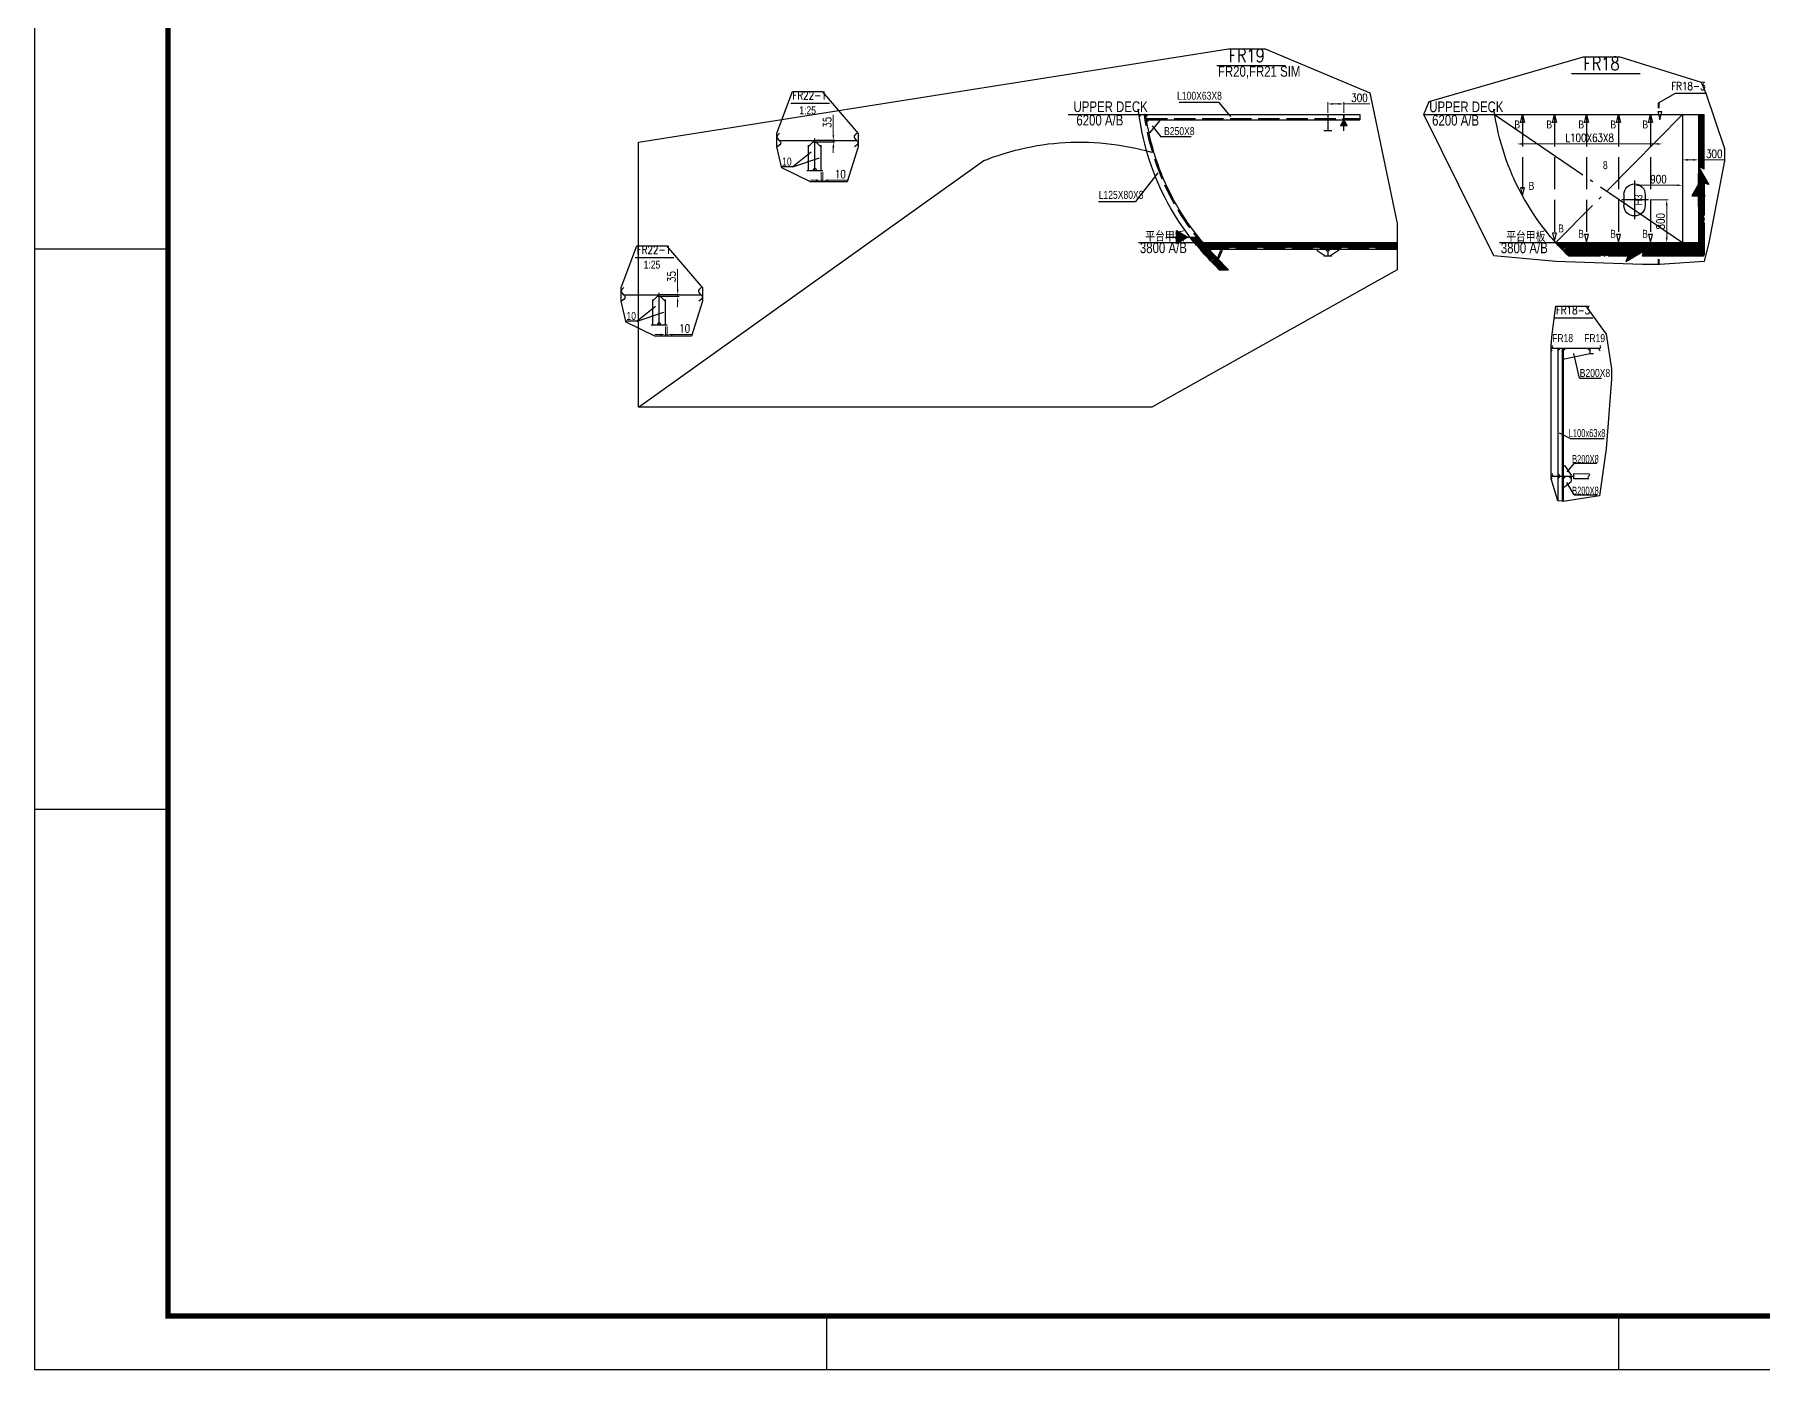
# Model space of a CAD drawing. Extents: x 182356 to 504889, y -345745 to -157964.
# Drawn here: x 236047 to 268455, y -308904 to -283879 of the extents above; entities that cross this region are included whole.
import ezdxf
from ezdxf.enums import TextEntityAlignment as Align

# ---------------------------------------------------------------- set-up
doc = ezdxf.new("R2010")
doc.units = 0
doc.header["$LTSCALE"] = 100
doc.header["$MEASUREMENT"] = 0
doc.header["$PDMODE"] = 35
for name, pattern in [('CEN10', [12, 10, -0.85, 0.3, -0.85]), ('CEN6', [7.45, 6, -0.6, 0.25, -0.6]), ('DA4', [5.25, 4, -1.25]), ('DASHED', [8, 6, -2]), ('DAW035', [5.25, 4.2, -1.05])]:
    doc.linetypes.add(name, pattern=pattern)
doc.layers.get('0').update_dxf_attribs({"linetype": 'CONTINUOUS'})
doc.layers.get('Defpoints').update_dxf_attribs({"linetype": 'CONTINUOUS'})
for name, color, linetype in [('11', 7, 'CONTINUOUS'), ('200-CO0-ShellPlate', 4, 'CONTINUOUS'), ('200-CO1', 3, 'CONTINUOUS'), ('200-CO3', 7, 'CONTINUOUS'), ('200-DO3', 2, 'DAW035'), ('Block Seam', 6, 'CONTINUOUS'), ('jg0', 7, 'CONTINUOUS'), ('Plate_Visible', 3, 'CONTINUOUS'), ('Qblue', 5, 'DA4'), ('Qgreen', 3, 'CONTINUOUS'), ('qwhite', 7, 'CONTINUOUS'), ('SPLIT', 1, 'Continuous'), ('Stiffener_Invisible', 2, 'DASHED'), ('T', 3, 'CONTINUOUS'), ('TEXT', 7, 'CONTINUOUS')]:
    doc.layers.add(name, color=color, linetype=linetype)
doc.styles.add('JNRD_E1', font='romans.shx', dxfattribs={"width": 0.8})
doc.styles.add('MARIC', font='short.shx', dxfattribs={"width": 0.7, "bigfont": 'hzdx.shx'})
doc.styles.add('ST', font='short.shx', dxfattribs={"width": 0.8, "height": 150, "bigfont": 'js64f.shx'})
doc.styles.add('ST_DIM', font='short.shx', dxfattribs={"width": 0.7, "bigfont": 'js64f.shx'})
doc.dimstyles.new('Jnrd_D150', dxfattribs={"dimtxt": 150, "dimasz": 100, "dimexe": 30, "dimexo": 30, "dimgap": 40, "dimtad": 1, "dimdec": 0, "dimrnd": 0.5, "dimtxsty": 'JNRD_E1', "dimcen": 0, "dimclrd": 1, "dimclre": 1, "dimclrt": 2, "dimazin": 3, "dimtfac": 1, "dimtdec": 0, "dimtmove": 0, "dimatfit": 3, "dimfxl": 120, "dimlwd": 5, "dimlwe": 5})
doc.dimstyles.new('SCALE-50-t3', dxfattribs={"dimscale": 50, "dimtxt": 3, "dimasz": 1.5, "dimexe": 1, "dimexo": 0.5, "dimgap": 0.502, "dimtad": 1, "dimdec": 0, "dimtxsty": 'ST_DIM', "dimcen": 0, "dimclrd": 4, "dimclre": 4, "dimclrt": 4, "dimazin": 3, "dimtfac": 1, "dimtdec": 0, "dimtmove": 2, "dimatfit": 3})
pattern_1 = [(45, (551568.064, -242049.134), (-14.1421356, 14.1421356), []), (45, (551569.064, -242049.134), (-14.1421356, 14.1421356), [])]

# ---------------------------------------------------------------- blocks, each defined once
blk = doc.blocks.new('PAGE1')
for p, q in [((2500, -21000), (0, -21000)), ((2500, -31500), (0, -31500)), ((14850, -42000), (14850, -41000)), ((29700, -42000), (29700, -41000))]:
    blk.add_line(p, q)
blk.add_lwpolyline([(0, -42000), (59400, -42000), (59400, 0), (0, 0)], close=True)
at = {"const_width": 100}
blk.add_lwpolyline([(2500, -41000), (58400, -41000), (58400, -1000), (2500, -1000)], close=True, dxfattribs=at)
blk = doc.blocks.new('400x600')
for p, q in [((-200, 100), (-200, -100)), ((200, 100), (200, -100))]:
    blk.add_line(p, q)
for centre, start, end in [((0, 100), 0, 180), ((0, -100), 180, 0)]:
    blk.add_arc(centre, 200, start, end)
at = {"layer": 'jg0', "color": 7, "linetype": 'CEN10'}
blk.add_line((0, 361), (0, -361), dxfattribs=at)
at = {"layer": 'jg0', "color": 7, "linetype": 'CEN10', "ltscale": 0.5}
blk.add_line((-265, 0), (265, 0), dxfattribs=at)
blk = doc.blocks.new('L100')
at = {"color": 3}
blk.add_lwpolyline([(0, 0), (0, -100), (63, -100)], dxfattribs=at)
blk = doc.blocks.new('plt & sti_mark_q')
at = {"layer": 'qwhite'}
blk.add_line((-637.5, 0), (637.5, 0), dxfattribs=at)
at = {"layer": 'qwhite', "style": 'MARIC', "width": 0.7}
for tag, p in [('PLT', (0, 200)), ('STI', (0, -200))]:
    blk.add_attdef(tag, text='', height=300, dxfattribs=at).set_placement(p, align=Align.MIDDLE)
blk = doc.blocks.new('S')
at = {"color": 0, "lineweight": -2}
blk.add_open_spline([(0, -50), (-7, -42), (-22, -25), (0, 0), (23, 25), (8, 42), (0, 50)], degree=3, dxfattribs=at)
blk = doc.blocks.new('bktaxbbb')
at = {"layer": 'qwhite'}
blk.add_line((-212.5, 0), (212.5, 0), dxfattribs=at)
at = {"layer": 'qwhite', "style": 'MARIC', "width": 0.85}
for tag, p in [('PLT', (0, 100)), ('STI', (0, -100))]:
    blk.add_attdef(tag, text='', height=150, dxfattribs=at).set_placement(p, align=Align.MIDDLE)
blk = doc.blocks.new('*D213')
at = {"color": 1, "lineweight": 5}
for p, q in [((266333, -286979), (266672, -286979)), ((266642, -287079), (266642, -287679)), ((266637, -287779), (266672, -287779))]:
    blk.add_line(p, q, dxfattribs=at)
at = {"color": 1, "lineweight": -2, "ltscale": 0.2}
for points in [[(266659, -287079), (266625, -287079), (266642, -286979)], [(266625, -287679), (266659, -287679), (266642, -287779)]]:
    blk.add_solid(points, dxfattribs=at)
at = {"layer": 'Defpoints', "color": 0, "lineweight": -2, "ltscale": 0.2}
for p in [(266303, -286979), (266607, -287779), (266642, -287779)]:
    blk.add_point(p, dxfattribs=at)
at = {"color": 2, "ltscale": 0.2, "insert": (266527, -287379), "char_height": 150, "attachment_point": 5, "rotation": 90, "style": 'JNRD_E1'}
blk.add_mtext('\\A1;800', dxfattribs=at)
blk = doc.blocks.new('*D214')
at = {"color": 1, "lineweight": 5}
for p, q in [((266038, -286768), (266038, -286674)), ((266138, -286704), (266838, -286704)), ((266938, -286768), (266938, -286674))]:
    blk.add_line(p, q, dxfattribs=at)
at = {"color": 1, "lineweight": -2, "ltscale": 0.2}
for points in [[(266138, -286687), (266138, -286720), (266038, -286704)], [(266838, -286720), (266838, -286687), (266938, -286704)]]:
    blk.add_solid(points, dxfattribs=at)
at = {"layer": 'Defpoints', "color": 0, "lineweight": -2, "ltscale": 0.2}
for p in [(266038, -286798), (266938, -286704), (266938, -286798)]:
    blk.add_point(p, dxfattribs=at)
at = {"color": 2, "ltscale": 0.2, "insert": (266488, -286589), "char_height": 150, "attachment_point": 5, "style": 'JNRD_E1'}
blk.add_mtext('\\A1;900', dxfattribs=at)
blk = doc.blocks.new('*D215')
at = {"color": 1, "lineweight": 5}
for p, q in [((266938, -286198), (266938, -286198)), ((267038, -286228), (267138, -286228)), ((267238, -286198), (267238, -286198)), ((267238, -286228), (267727, -286228))]:
    blk.add_line(p, q, dxfattribs=at)
at = {"color": 1, "lineweight": -2, "ltscale": 0.2}
for points in [[(267038, -286211), (267038, -286244), (266938, -286228)], [(267138, -286244), (267138, -286211), (267238, -286228)]]:
    blk.add_solid(points, dxfattribs=at)
at = {"layer": 'Defpoints', "color": 0, "lineweight": -2, "ltscale": 0.2}
for p in [(266938, -286228), (267238, -286228), (267238, -286228)]:
    blk.add_point(p, dxfattribs=at)
at = {"color": 2, "ltscale": 0.2, "insert": (267533, -286113), "char_height": 150, "attachment_point": 5, "style": 'JNRD_E1'}
blk.add_mtext('\\A1;300', dxfattribs=at)
blk = doc.blocks.new('block')
at = {"layer": 'Block Seam'}
blk.add_hatch(color=256, dxfattribs=at).paths.add_polyline_path([(-535741, 650516), (-535616, 650733), (-535491, 650516)])
blk.add_line((-535616, 650316), (-535616, 650933), dxfattribs=at)
blk.add_lwpolyline([(-535616, 650733), (-535741, 650516), (-535491, 650516), (-535616, 650733)], dxfattribs=at)
blk = doc.blocks.new('*U135')
at = {"layer": 'T'}
for p, q in [((0, 0), (0, -300)), ((-75, -300), (75, -300))]:
    blk.add_line(p, q, dxfattribs=at)
blk = doc.blocks.new('*D216')
at = {"color": 1, "lineweight": 5}
for p, q in [((260288, -285347), (260288, -285149)), ((260388, -285179), (260488, -285179)), ((260588, -285347), (260588, -285149)), ((260588, -285179), (261076, -285179))]:
    blk.add_line(p, q, dxfattribs=at)
at = {"color": 1, "lineweight": -2, "ltscale": 0.2}
for points in [[(260388, -285162), (260388, -285196), (260288, -285179)], [(260488, -285196), (260488, -285162), (260588, -285179)]]:
    blk.add_solid(points, dxfattribs=at)
at = {"layer": 'Defpoints', "color": 0, "lineweight": -2, "ltscale": 0.2}
for p in [(260588, -285179), (260288, -285377), (260588, -285377)]:
    blk.add_point(p, dxfattribs=at)
at = {"color": 2, "ltscale": 0.2, "insert": (260882, -285064), "char_height": 150, "attachment_point": 5, "style": 'JNRD_E1'}
blk.add_mtext('\\A1;300', dxfattribs=at)
blk = doc.blocks.new('*D217')
at = {"color": 1, "lineweight": 5}
for p, q in [((263838, -285899), (263838, -285899)), ((263938, -285929), (266458, -285929)), ((266558, -285899), (266558, -285899))]:
    blk.add_line(p, q, dxfattribs=at)
at = {"color": 1, "lineweight": -2, "ltscale": 0.2}
for points in [[(263938, -285912), (263938, -285946), (263838, -285929)], [(266458, -285946), (266458, -285912), (266558, -285929)]]:
    blk.add_solid(points, dxfattribs=at)
at = {"layer": 'Defpoints', "color": 0, "lineweight": -2, "ltscale": 0.2}
for p in [(263838, -285929), (266558, -285929), (266558, -285929)]:
    blk.add_point(p, dxfattribs=at)
at = {"color": 2, "ltscale": 0.2, "insert": (265198, -285814), "char_height": 150, "attachment_point": 5, "style": 'JNRD_E1'}
blk.add_mtext('\\A1;L100X63X8', dxfattribs=at)
blk = doc.blocks.new('*D218')
at = {"color": 1, "lineweight": 5}
for p, q in [((251020, -285761), (251020, -285386)), ((250696, -285861), (251050, -285861)), ((250696, -285896), (251050, -285896)), ((251020, -285896), (251020, -285861)), ((251020, -285996), (251020, -286096))]:
    blk.add_line(p, q, dxfattribs=at)
at = {"color": 1, "lineweight": -2, "ltscale": 0.2}
for points in [[(251004, -285761), (251037, -285761), (251020, -285861)], [(251037, -285996), (251004, -285996), (251020, -285896)]]:
    blk.add_solid(points, dxfattribs=at)
at = {"layer": 'Defpoints', "color": 0, "lineweight": -2, "ltscale": 0.2}
for p in [(250666, -285861), (250666, -285896), (251020, -285861)]:
    blk.add_point(p, dxfattribs=at)
at = {"color": 2, "ltscale": 0.2, "insert": (250905, -285524), "char_height": 150, "attachment_point": 5, "rotation": 90, "style": 'JNRD_E1'}
blk.add_mtext('\\A1;35', dxfattribs=at)
blk = doc.blocks.new('*D219')
at = {"color": 1, "lineweight": 5}
for p, q in [((250793, -286456), (250793, -286640)), ((250823, -286456), (250823, -286640)), ((250693, -286610), (250593, -286610)), ((250793, -286610), (250823, -286610)), ((250923, -286610), (251279, -286610))]:
    blk.add_line(p, q, dxfattribs=at)
at = {"color": 1, "lineweight": -2, "ltscale": 0.2}
for points in [[(250693, -286626), (250693, -286593), (250793, -286610)], [(250923, -286593), (250923, -286626), (250823, -286610)]]:
    blk.add_solid(points, dxfattribs=at)
at = {"layer": 'Defpoints', "color": 0, "lineweight": -2, "ltscale": 0.2}
for p in [(250793, -286426), (250823, -286426), (250823, -286610)]:
    blk.add_point(p, dxfattribs=at)
at = {"color": 2, "ltscale": 0.2, "insert": (251151, -286495), "char_height": 150, "attachment_point": 5, "style": 'JNRD_E1'}
blk.add_mtext('\\A1;10', dxfattribs=at)
blk = doc.blocks.new('*D272')
at = {"color": 1, "lineweight": 5}
for p, q in [((248102, -288654), (248102, -288279)), ((247778, -288754), (248132, -288754)), ((247778, -288789), (248132, -288789)), ((248102, -288789), (248102, -288754)), ((248102, -288889), (248102, -288989))]:
    blk.add_line(p, q, dxfattribs=at)
at = {"color": 1, "lineweight": -2, "ltscale": 0.2}
for points in [[(248086, -288654), (248119, -288654), (248102, -288754)], [(248119, -288889), (248086, -288889), (248102, -288789)]]:
    blk.add_solid(points, dxfattribs=at)
at = {"layer": 'Defpoints', "color": 0, "lineweight": -2, "ltscale": 0.2}
for p in [(247748, -288754), (247748, -288789), (248102, -288754)]:
    blk.add_point(p, dxfattribs=at)
at = {"color": 2, "ltscale": 0.2, "insert": (247987, -288417), "char_height": 150, "attachment_point": 5, "rotation": 90, "style": 'JNRD_E1'}
blk.add_mtext('\\A1;35', dxfattribs=at)
blk = doc.blocks.new('*D273')
at = {"color": 1, "lineweight": 5}
for p, q in [((247875, -289349), (247875, -289533)), ((247905, -289349), (247905, -289533)), ((247775, -289503), (247675, -289503)), ((247875, -289503), (247905, -289503)), ((248005, -289503), (248361, -289503))]:
    blk.add_line(p, q, dxfattribs=at)
at = {"color": 1, "lineweight": -2, "ltscale": 0.2}
for points in [[(247775, -289519), (247775, -289486), (247875, -289503)], [(248005, -289486), (248005, -289519), (247905, -289503)]]:
    blk.add_solid(points, dxfattribs=at)
at = {"layer": 'Defpoints', "color": 0, "lineweight": -2, "ltscale": 0.2}
for p in [(247875, -289319), (247905, -289319), (247905, -289503)]:
    blk.add_point(p, dxfattribs=at)
at = {"color": 2, "ltscale": 0.2, "insert": (248233, -289388), "char_height": 150, "attachment_point": 5, "style": 'JNRD_E1'}
blk.add_mtext('\\A1;10', dxfattribs=at)
blk = doc.blocks.new('lx')
for points in [[(-151, 0), (0, 0)], [(151, 0), (0, 0)]]:
    blk.add_leader(points, dimstyle='SCALE-50-t3', override={"dimgap": 0.502, "dimtad": 0})

msp = doc.modelspace()

# ---------------------------------------------------------------- hatches: boundary and pattern name
h = msp.add_hatch()
h.set_pattern_fill('JIS_LC_20A', color=6, style=0)
h.set_pattern_definition(pattern_1)
h.paths.add_polyline_path([(267238.3, -286356.4), (267342.7, -286399.1), (267342.7, -285379.1), (267238.3, -285379.1)])
h.paths.add_polyline_path([(267238.3, -286360.6), (267430.7, -286690.1), (267342.7, -286665.7), (267342.7, -286873.2), (267238.3, -286694.4)])
h.paths.add_polyline_path([(267238.3, -287779.1), (267238.3, -286906.8), (267342.7, -286906.8), (267342.7, -287779.1)])
h.paths.add_polyline_path([(266956.2, -285906.5), (267220.2, -285906.5), (267220.2, -286131.5), (266956.2, -286131.5)], flags=9)
h = msp.add_hatch()
h.set_pattern_fill('JIS_LC_20A', color=6, style=0)
h.set_pattern_definition(pattern_1)
h.paths.add_polyline_path([(257755.7, -287737), (257788.1, -287776.6), (257853.8, -287776.6), (257788.1, -287694.2), (257774.1, -287676.6), (257708.4, -287676.6)])
h.paths.add_polyline_path([(256375.6, -287675.9), (256375.6, -287422.4), (256600.6, -287422.4), (256600.6, -287675.9)], flags=9)
h = msp.add_hatch()
h.set_pattern_fill('JIS_LC_20A', color=6, style=0)
h.set_pattern_definition(pattern_1)
h.paths.add_polyline_path([(257826.8, -287824), (257899.6, -287909.5), (257973.9, -287993.7), (258049.6, -288076.6), (258091.3, -288121.5), (258181.1, -288215.8), (258251.5, -288287.4), (258393.6, -288287.4), (258343, -288237.7), (258252.9, -288146.2), (258164.2, -288053), (258123.2, -288008.8), (258048.4, -287926.9), (257975.2, -287844), (257917.8, -287776.6), (257788.1, -287776.6)])
h.paths.add_polyline_path([(257975.2, -287844), (258048.4, -287926.9), (258123.2, -288008.8), (258164.2, -288053), (258252.9, -288146.2), (258343, -288237.7), (258393.6, -288287.4), (258429.3, -288287.4), (258360.7, -288220), (258270.9, -288128.8), (258182.4, -288035.8), (258141.6, -287991.9), (258067, -287910.2), (257994.1, -287827.6), (257950.6, -287776.6), (257917.8, -287776.6)])
h.paths.add_polyline_path([(257973.3, -287803.2, 0.2198344), (257985.6, -287776.6), (258488, -287776.6), (258488, -287876.6), (258037.3, -287876.6), (257994.1, -287827.6)])
h.paths.add_polyline_path([(258488, -287876.6), (260287.9, -287876.6), (260287.9, -287776.6), (258488, -287776.6)])
h.paths.add_polyline_path([(260287.9, -287876.6), (261591.3, -287876.6), (261591.3, -287776.6), (260287.9, -287776.6)])
h.paths.add_polyline_path([(256375.6, -287675.9), (256375.6, -287422.4), (256600.6, -287422.4), (256600.6, -287675.9)], flags=9)
h = msp.add_hatch()
h.set_pattern_fill('JIS_LC_20A', color=6, style=0)
h.set_pattern_definition(pattern_1)
h.paths.add_polyline_path([(257774.1, -287676.6), (257788.1, -287694.2), (257853.8, -287776.6), (257917.8, -287776.6), (257903.6, -287759.9), (257835.5, -287676.6)])
h.paths.add_polyline_path([(257903.6, -287759.9), (257917.8, -287776.6), (257950.6, -287776.6), (257922.8, -287743.9), (257867.8, -287676.6), (257835.5, -287676.6)])
h.paths.add_polyline_path([(256375.6, -287675.9), (256375.6, -287422.4), (256600.6, -287422.4), (256600.6, -287675.9)], flags=9)
h = msp.add_hatch()
h.set_pattern_fill('JIS_LC_20A', color=6, style=0)
h.set_pattern_definition(pattern_1)
h.paths.add_polyline_path([(264563.4, -287779.1), (264563.4, -287779.1), (265138.3, -288024.7), (265138.3, -288028.3), (264800.2, -288028.3), (264771.4, -287999.7), (264692.8, -287919), (264615.6, -287836.9)])
h.paths.add_polyline_path([(265138.3, -288024.7), (265138.3, -287779.1), (264563.4, -287779.1)])
h.paths.add_polyline_path([(265138.3, -288024.7), (265138.3, -287779.1), (265738.1, -287779.1), (265738.1, -288028.3), (265146.7, -288028.3)])
h.paths.add_polyline_path([(265738.1, -288028.3), (265918.1, -288028.3), (265874, -288135.8), (266209.1, -287940.3), (266184.6, -288028.3), (266338.1, -288028.3), (266338.1, -287779.1), (265738.1, -287779.1)])
h.paths.add_polyline_path([(266338.1, -287779.1), (266938.1, -287779.1), (266938.1, -287779.4), (266724.6, -288028.3), (266338.1, -288028.3)])
h.paths.add_polyline_path([(266938.1, -288028.3), (266938.1, -287779.4), (266724.6, -288028.3)], flags=17)
h.paths.add_polyline_path([(266938.1, -287779.4), (266938.3, -287779.1), (267238.3, -287779.1), (267238.3, -288028.3), (266938.1, -288028.3)])
h.paths.add_polyline_path([(267238.3, -288028.3), (267342.7, -288028.3), (267342.7, -287779.1), (267238.3, -287779.1)])
h.paths.add_polyline_path([(266480.3, -287510.9), (266480.3, -287246.9), (266705.3, -287246.9), (266705.3, -287510.9)], flags=9)

# ---------------------------------------------------------------- linework, layer by layer
for p, q in [((266490.6, -285159.1), (266808.1, -284979.1)), ((266808.1, -284979.1), (267378.1, -284979.1)), ((255421.8, -285376.6), (256748.1, -285376.6)), ((256890.6, -285476.6), (260887.9, -285476.6)), ((256960.6, -285713.3), (257140.5, -285495.1)), ((257140.5, -285495.1), (257140, -285476.6)), ((260887.9, -285376.6), (260887.9, -285476.6)), ((262090.2, -285379.1), (263416.5, -285379.1)), ((256960.6, -285713.3), (256937.1, -285717.2)), ((256998.1, -285589.1), (257159.9, -285798.8)), ((257726.4, -285798.8), (257158.1, -285798.8)), ((250636.3, -285895.8), (250546.3, -285985.8)), ((250552.7, -286426.2), (250552.7, -285951.2)), ((250666.3, -285895.8), (250636.3, -285895.8)), ((250666.3, -285895.8), (250696.3, -285895.8)), ((250696.3, -285895.8), (250786.3, -285985.8)), ((250792.7, -286426.2), (250792.7, -285951.2)), ((257102.8, -286470.4), (256686.9, -287009.1)), ((255988.1, -287009.1), (256686.9, -287009.1)), ((256740.1, -287776.5), (257797.9, -287776.5)), ((258059.4, -287901.6), (261591.3, -287901.6)), ((258249.7, -288066.4), (258227.5, -288086.6)), ((258249.7, -288066.4), (258309.4, -287931.6)), ((258309.4, -287931.6), (258309.4, -287901.6)), ((260087.9, -287901.6), (260087.9, -287926.6)), ((260087.9, -287926.6), (260237.9, -288026.6)), ((260487.9, -287926.6), (260337.9, -288026.6)), ((260487.9, -287901.6), (260487.9, -287926.6)), ((263505.5, -287779.1), (264563.4, -287779.1)), ((266209.1, -287940.3), (266184.6, -288028.3)), ((247718.2, -288788.8), (247628.2, -288878.8)), ((247634.6, -289319.3), (247634.6, -288844.3)), ((247748.2, -288788.8), (247718.2, -288788.8)), ((247748.2, -288788.8), (247778.2, -288788.8)), ((247778.2, -288788.8), (247868.2, -288878.8)), ((247874.6, -289319.3), (247874.6, -288844.3)), ((264683.1, -289759.1), (264683.1, -292628.2)), ((264703.1, -289759.1), (264703.1, -292630.5)), ((264703.1, -289959.1), (264723.1, -289959.1)), ((264723.1, -289959.1), (265203.4, -289859.1)), ((265004.4, -290318.1), (264899.8, -289859.1)), ((264830.7, -291450.2), (264634.5, -291348.6)), ((264723.1, -292359.1), (264853.4, -292259.1)), ((264703.1, -292359.1), (264723.1, -292359.1))]:
    msp.add_line(p, q)
at = {"color": 6}
for p, q in [((267342.7, -286399.1), (267342.7, -285379.1)), ((261591.3, -287776.6), (261591.3, -287901.6)), ((266184.6, -288028.3), (267342.7, -288028.3))]:
    msp.add_line(p, q, dxfattribs=at)
at = {"linetype": 'CEN6'}
for p, q in [((267235.1, -286355.1), (267430.7, -286690.1)), ((267342.7, -286399.1), (267235.1, -286355.1)), ((267430.7, -286690.1), (267342.7, -286665.7)), ((265874, -288135.8), (266209.1, -287940.3)), ((265918.1, -288028.3), (265874, -288135.8))]:
    msp.add_line(p, q, dxfattribs=at)
at = {"color": 0, "linetype": 'CEN6'}
for p, q in [((267342.7, -286665.7), (267342.7, -288028.3)), ((264800.2, -288028.3), (265918.1, -288028.3))]:
    msp.add_line(p, q, dxfattribs=at)
at = {"color": 1}
for p, q in [((260287.9, -287776.6), (260287.9, -288026.6)), ((260212.9, -288026.6), (260362.9, -288026.6))]:
    msp.add_line(p, q, dxfattribs=at)
at = {"color": 0}
for p, q in [((258251.5, -288287.4), (258429.3, -288287.4)), ((265004.4, -290318.1), (265418.1, -290318.1)), ((264703.1, -291959.1), (264723.1, -291959.1)), ((264723.1, -291959.1), (264853.4, -292139.1)), ((264905.9, -291911), (264767.2, -292077.1)), ((264905.9, -292504.5), (264767.2, -292273.8)), ((264853.4, -292159.1), (264853.4, -292139.1))]:
    msp.add_line(p, q, dxfattribs=at)
at = {"color": 3}
msp.add_line((264853.4, -292159.1), (264853.4, -292259.1), dxfattribs=at)
for points in [[(257501.3, -285145.8), (258243.1, -285145.8), (258465.1, -285417.4)], [(258429.3, -288287.4), (258360.7, -288220), (258270.9, -288128.8), (258182.4, -288035.8), (258141.6, -287991.9), (258067, -287910.2), (257994.1, -287827.6), (257922.8, -287743.9), (257853.3, -287658.9), (257785.6, -287572.4), (257733.3, -287502.6), (257672.8, -287418.3), (257614.3, -287332.7), (257557.7, -287245.6), (257503, -287157.3), (257450.3, -287067.7), (257399.5, -286976.8), (257350.8, -286884.8), (257304.2, -286791.6), (257259.6, -286697.4), (257217.1, -286601.9), (257186.2, -286528.6), (257174.8, -286500.8), (257136.3, -286402.3), (257100.4, -286303.5), (257066.8, -286203.7), (257035.5, -286103), (257006.4, -286001.6), (256979.4, -285899.4), (256954.6, -285796.6), (256931.8, -285693.1), (256910.9, -285589.1), (256892, -285484.7), (256874.9, -285379.8), (256874.4, -285376.6)], [(250606.5, -286083.7), (250259.6, -286359.9), (250761.6, -286189.9)], [(250259.6, -286359.9), (250047.9, -286359.9)], [(247688.4, -288976.8), (247341.5, -289253), (247843.5, -289083)], [(247341.5, -289253), (247129.8, -289253)], [(264903.4, -292209.1), (264903.4, -292109.1), (265186.5, -292113.2)], [(265179.4, -292205.1), (264903.4, -292209.1)]]:
    msp.add_lwpolyline(points)
at = {"color": 7}
for points in [[(266490.6, -285259.1, 35, 35, 0), (266490.6, -285159.1, 0, 0, 0), (266340.6, -285159.1, 50, 0, 0), (266190.6, -285159.1, 0, 0, 0)], [(266490.6, -288089.1, 35, 35, 0), (266490.6, -288189.1, 0, 0, 0), (266340.6, -288189.1, 50, 0, 0), (266190.6, -288189.1, 0, 0, 0)]]:
    msp.add_lwpolyline(points, format="xyseb", dxfattribs=at)
at = {"color": 1}
for points in [[(260107.8, -285418.6, 0, 40, 0), (260227.8, -285418.6, 0, 0, 0), (260347.8, -285418.6, 40, 0, 0), (260467.8, -285418.6, 0, 0, 0)], [(266713.1, -286017.3, 0, 50, 0), (266863.1, -286017.3, 0, 0, 0), (267013.1, -286017.3, 50, 0, 0), (267163.1, -286017.3, 0, 0, 0)]]:
    msp.add_lwpolyline(points, format="xyseb", dxfattribs=at)
msp.add_lwpolyline([(257928.4, -287870.1, 0, 25, 0), (257881.6, -287811.5, 0, 0, 0), (257788.1, -287694.2, 25, 0, 0), (257741.4, -287635.6, 0, 0, 0)], format="xyseb")
for centre, start, end in [((256748.1, -285376.6), 278.63491, 0), ((256874.4, -285376.6), 279.16996, 0), ((256890.6, -285476.6), 280.04486, 0), ((250672.7, -286426.2), 0, 180), ((257950.6, -287776.6), 310.40652, 0), ((258059.4, -287901.6), 312.25616, 0), ((260287.9, -287901.6), 180, 0), ((247754.6, -289319.3), 0, 180), ((264603.1, -289759.1), 270, 0), ((264703.1, -289759.1), 270, 0), ((265203.4, -289759.1), 179.99258, 270), ((264603.1, -292159.1), 270, 90), ((264703.1, -292159.1), 270, 0), ((264853.4, -292159.1), 179.99258, 270)]:
    msp.add_arc(centre, 35, start, end)
for points in [[(250007.9, -285730.1), (249982.4, -285753.4), (249917.4, -285812.8), (250085.7, -285903.2), (250002.2, -285957.9), (249966.1, -285981.6)], [(251459.1, -285731.2), (251433.6, -285754.5), (251368.6, -285813.9), (251536.9, -285904.3), (251453.4, -285959), (251417.2, -285982.7)], [(247089.8, -288623.2), (247064.3, -288646.5), (246999.3, -288705.9), (247167.6, -288796.3), (247084.1, -288851), (247048, -288874.7)], [(248541, -288624.3), (248515.5, -288647.6), (248450.5, -288707), (248618.8, -288797.4), (248535.3, -288852.1), (248499.1, -288875.8)]]:
    msp.add_open_spline(points, degree=3, knots=[0, 0, 0, 0, 85.5753302, 218.0418891, 319.1063631, 319.1063631, 319.1063631, 319.1063631])
at = {"layer": '11', "color": 1, "linetype": 'Continuous', "lineweight": 20}
msp.add_line((258488, -287876.6), (258488, -287776.6), dxfattribs=at)
at = {"layer": '200-CO0-ShellPlate', "color": 4, "linetype": 'Continuous'}
for points in [[(258251.5, -288287.4), (258181.1, -288215.8), (258091.3, -288121.5), (258049.6, -288076.6), (257973.9, -287993.7), (257899.6, -287909.5), (257826.8, -287824), (257755.7, -287737), (257686.4, -287648.5), (257632.5, -287576.6), (257570.4, -287490), (257510.3, -287402), (257452.1, -287312.6), (257395.9, -287221.9), (257341.8, -287129.8), (257289.7, -287036.5), (257239.7, -286942), (257191.8, -286846.3), (257146, -286749.5), (257102.4, -286651.7), (257070.7, -286576.6), (257058.7, -286547.3), (257019.3, -286446.5), (256982.4, -286344.7), (256947.8, -286242.2), (256915.7, -286138.8), (256885.9, -286034.8), (256858.2, -285930), (256832.8, -285824.7), (256809.4, -285718.9), (256788.1, -285612.6), (256768.8, -285505.9), (256751.3, -285398.9), (256733.3, -285275.3)], [(264800.2, -288028.3), (264771.4, -287999.7), (264692.8, -287919), (264615.6, -287836.9), (264540, -287753.3), (264466.1, -287668.1), (264394.2, -287581.1), (264392.5, -287579.1), (264327.4, -287496.3), (264264, -287412), (264202.6, -287326.2), (264143.1, -287239), (264085.5, -287150.5), (264030, -287060.6), (263976.5, -286969.4), (263925, -286877), (263875.7, -286783.4), (263828.5, -286688.7), (263783.5, -286592.8), (263777.3, -286579.1), (263752.9, -286524.3), (263711.2, -286425.6), (263672, -286326), (263635.1, -286225.5), (263600.5, -286124.1), (263568.1, -286022), (263538, -285919.2), (263510.1, -285815.7), (263484.3, -285711.6), (263460.7, -285607.1), (263439, -285502.1), (263419.5, -285396.8), (263401.8, -285291.1), (263399.8, -285277.4)], [(247370.2, -290866.2), (247370.2, -290866.2), (253843.3, -286239.1), (253900.8, -286217.9), (254006.5, -286180.1), (254112.8, -286144), (254219.7, -286109.8), (254327.4, -286077.7), (254435.9, -286047.9), (254523, -286025.8), (254626.8, -286001.9), (254731.1, -285980.4), (254836.1, -285961.2), (254941.4, -285944.3), (255047.3, -285929.9), (255153.5, -285917.8), (255259.9, -285908.1), (255366.7, -285900.8), (255473.6, -285895.8), (255580.7, -285893.3), (255662.2, -285893.1), (255693.9, -285893.3), (255802.1, -285895.7), (255910.2, -285900.9), (256018.2, -285908.6), (256125.9, -285918.8), (256233.4, -285931.4), (256340.7, -285946.2), (256447.7, -285963.4), (256554.4, -285982.6), (256660.7, -286003.9), (256766.5, -286027.2), (256872, -286052.3), (256993, -286083.4)]]:
    msp.add_lwpolyline(points, dxfattribs=at)
at = {"layer": '200-CO1', "color": 3}
for p, q in [((258208.1, -284459.1), (259497, -284459.1)), ((264858.1, -284609.1), (266147, -284609.1))]:
    msp.add_line(p, q, dxfattribs=at)
at = {"layer": '200-DO3', "color": 2, "linetype": 'Continuous'}
for points in [[(263938.1, -285379.1), (263973.1, -285529.1), (263903.1, -285529.1)], [(264538.1, -285379.1), (264573.1, -285529.1), (264503.1, -285529.1)], [(265138.1, -285379.1), (265173.1, -285529.1), (265103.1, -285529.1)], [(265738.1, -285379.1), (265773.1, -285529.1), (265703.1, -285529.1)], [(266338.1, -285379.1), (266373.1, -285529.1), (266303.1, -285529.1)], [(266513.1, -285479.1), (266548.1, -285329.1), (266478.1, -285329.1)], [(263938.1, -286900.4), (263973.1, -286750.4), (263903.1, -286750.4)], [(264538.1, -287751), (264573.1, -287601), (264503.1, -287601)], [(265138.3, -287779.1), (265173.3, -287629.1), (265103.3, -287629.1)], [(265738.1, -287779.1), (265773.1, -287629.1), (265703.1, -287629.1)], [(266338.1, -287779.1), (266373.1, -287629.1), (266303.1, -287629.1)]]:
    msp.add_lwpolyline(points, close=True, dxfattribs=at)
at = {"layer": 'Block Seam'}
for p, q in [((260587.9, -285376.6), (260587.9, -285476.6)), ((267238.3, -285379.1), (267238.3, -288028.3)), ((257708.4, -287676.6), (257867.8, -287676.6))]:
    msp.add_line(p, q, dxfattribs=at)
at = {"layer": 'jg0', "color": 9, "linetype": 'CEN10', "ltscale": 2}
for p, q in [((263416.5, -285379.1), (266938.3, -287779.1)), ((266938.3, -285379.1), (264563.4, -287779.1)), ((264563.4, -287779.1), (265146.7, -288028.3)), ((266938.3, -287779.1), (266724.6, -288028.3))]:
    msp.add_line(p, q, dxfattribs=at)
at = {"layer": 'Plate_Visible'}
for p, q in [((256748.1, -285376.6), (260887.9, -285376.6)), ((263416.5, -285379.1), (267342.7, -285379.1)), ((266938.1, -285379.1), (266938.1, -288028.3)), ((250672.7, -286426.2), (250672.7, -285826.2)), ((250003.9, -285861.8), (251454, -285861.8)), ((250522.7, -286426.2), (250822.7, -286426.2)), ((257788.1, -287776.6), (261591.3, -287776.6)), ((264563.4, -287779.1), (267342.7, -287779.1)), ((247754.6, -289319.3), (247754.6, -288719.3)), ((247085.8, -288754.9), (248535.9, -288754.9)), ((247604.6, -289319.3), (247904.6, -289319.3)), ((264492.6, -289759.1), (265392.6, -289759.1)), ((264603.1, -289759.1), (264603.1, -292618.8)), ((264492.6, -292159.1), (264903.4, -292159.1))]:
    msp.add_line(p, q, dxfattribs=at)
at = {"layer": 'Qblue', "color": 3, "ltscale": 1.5}
msp.add_line((265138.3, -287779.1), (265138.3, -288028.3), dxfattribs=at)
at = {"layer": 'Qgreen', "color": 0, "linetype": 'DA4'}
for p, q in [((256886.6, -285451.6), (260887.9, -285451.6)), ((258037.3, -287876.6), (261591.3, -287876.6))]:
    msp.add_line(p, q, dxfattribs=at)
at = {"layer": 'Qgreen', "color": 0, "linetype": 'DA4', "ltscale": 0.5}
msp.add_line((258226.8, -288056.3), (258286.5, -287921.4), dxfattribs=at)
at = {"layer": 'Qgreen', "color": 0, "linetype": 'DA4', "flags": 128}
msp.add_lwpolyline([(258393.6, -288287.4), (258343, -288237.7), (258252.9, -288146.2), (258164.2, -288053), (258123.2, -288008.8), (258048.4, -287926.9), (257975.2, -287844), (257903.6, -287759.9), (257833.8, -287674.5), (257765.8, -287587.6), (257713.1, -287517.4), (257652.3, -287432.7), (257593.5, -287346.5), (257536.6, -287259), (257481.6, -287170.2), (257428.6, -287080.1), (257377.6, -286988.7), (257328.6, -286896.2), (257281.7, -286802.5), (257236.9, -286707.8), (257194.2, -286611.9), (257163.1, -286538.2), (257151.6, -286510.1), (257112.9, -286411.2), (257076.8, -286311.7), (257043, -286211.4), (257011.5, -286110.2), (256982.3, -286008.2), (256955.2, -285905.5), (256930.2, -285802.2), (256907.3, -285698.3), (256886.4, -285593.8), (256867.3, -285488.9), (256850.2, -285383.6), (256849.1, -285376.6)], dxfattribs=at)
at = {"layer": 'SPLIT'}
for points in [[(247370.2, -290866.2), (247370.2, -285893.1), (258430.5, -284146.2), (259113.7, -284146.2), (261076.4, -284968.3), (261591.3, -287422.4), (261591.3, -288287.4), (256993, -290866.2), (247370.2, -290866.2)], [(266190.6, -288192), (264563.4, -288135.8), (263399.8, -288028.3), (262090.2, -285379.1), (262191, -285133.4), (265080.5, -284296.2), (265763.7, -284296.2), (267286.6, -284768), (267378.1, -284979.1), (267726.9, -286016.9), (267726.9, -286244.4), (267430.7, -287779.1), (267342.7, -288135.8), (266508.1, -288192), (266190.6, -288192)], [(250592.7, -286639.6), (250056.1, -286376.6), (250047.9, -286359.9), (249959, -285981.6), (249959, -285730.1), (250253.2, -284943.6), (250812.2, -284943.6), (251487.1, -285731.2), (251487.1, -285982.7), (251279.1, -286639.6), (250592.7, -286639.6)], [(247674.6, -289532.7), (247138, -289269.7), (247129.8, -289253), (247040.9, -288874.7), (247040.9, -288623.2), (247335.1, -287836.6), (247894.1, -287836.6), (248569, -288624.3), (248569, -288875.8), (248361, -289532.7), (247674.6, -289532.7)], [(264703.1, -292630.5), (264683.1, -292628.2), (264603.1, -292618.8), (264477.6, -292209.1), (264477.6, -289709.1), (264494.2, -289494.1), (264565.2, -288969.1), (265124.2, -288969.1), (265504.2, -289494.1), (265607.8, -290147.7), (265607.8, -290339.3), (265508.4, -291646), (265379.4, -292525.3), (264703.1, -292630.5)]]:
    msp.add_lwpolyline(points, close=True, dxfattribs=at)
at = {"layer": 'Stiffener_Invisible'}
for p, q in [((263938.1, -285379.1), (263938.1, -286900.4)), ((264538.1, -285379.1), (264538.1, -287751)), ((265138.1, -285379.1), (265138.1, -287779.1)), ((265738.1, -285379.1), (265738.1, -288028.3)), ((266338.1, -285379.1), (266338.1, -288028.3))]:
    msp.add_line(p, q, dxfattribs=at)
at = {"layer": 'TEXT', "color": 3, "linetype": 'Continuous'}
for p, q in [((250226.1, -285163.6), (250946.1, -285163.6)), ((247308, -288056.6), (248028, -288056.6)), ((264538.1, -289189.1), (265258.1, -289189.1))]:
    msp.add_line(p, q, dxfattribs=at)

# ---------------------------------------------------------------- block references
for name, p in [('*U135', (260287.8, -285376.6)), ('lx', (260287.9, -287830.6)), ('S', (264492.6, -289759.1)), ('S', (265392.6, -289759.1)), ('L100', (265203.4, -289759.1)), ('S', (264492.6, -292159.1))]:
    msp.add_blockref(name, p)
at = {"xscale": -1, "rotation": 359.9659825635728}
msp.add_blockref('400x600', (266038.4, -286978.5), dxfattribs=at)
at = {"rotation": 180}
msp.add_blockref('S', (265180.6, -292156.5), dxfattribs=at)
at = {"layer": '200-CO3'}
msp.add_blockref('PAGE1', (236047.2, -266903.6), dxfattribs=at)
at = {"layer": 'Block Seam', "xscale": 0.5, "yscale": 0.5, "zscale": 0.5, "rotation": 360}
msp.add_blockref('block', (528396.1, -610842.8), dxfattribs=at)
at = {"layer": 'Block Seam', "rotation": 360}
msp.add_blockref('block', (802854.7, -937419.3), dxfattribs=at)
at = {"layer": 'Block Seam', "xscale": -1, "rotation": 270}
msp.add_blockref('block', (-393064.7, 247939.8), dxfattribs=at)
at = {"layer": 'qwhite'}
ref = msp.add_blockref('plt & sti_mark_q', (265149.5, -291450.2), dxfattribs=dict(at, xscale=0.5, yscale=0.5, zscale=0.5))
ref.add_attrib('PLT', 'L100x63x8', dxfattribs={"ltscale": 0.2, "height": 150, "style": 'MARIC', "width": 0.7}).set_placement((265149.5, -291350.2), align=Align.MIDDLE)
ref = msp.add_blockref('bktaxbbb', (265118.4, -291911), dxfattribs=at)
ref.add_attrib('PLT', 'B200X8', dxfattribs={"ltscale": 0.2, "height": 150, "style": 'MARIC', "width": 0.7}).set_placement((265118.4, -291836), align=Align.MIDDLE)
ref = msp.add_blockref('bktaxbbb', (265118.4, -292504.5), dxfattribs=at)
ref.add_attrib('PLT', 'B200X8', dxfattribs={"ltscale": 0.2, "height": 150, "style": 'MARIC', "width": 0.7}).set_placement((265118.4, -292429.5), align=Align.MIDDLE)

# ---------------------------------------------------------------- texts
at = {"linetype": 'Continuous', "ltscale": 17.3749, "style": 'ST', "width": 0.8}
for s, height, p in [('FR20,FR21 SIM', 200, (258229.7, -284669.1)), ('UPPER DECK', 200, (255522.6, -285330.8)), ('L100X63X8', 150, (257464.5, -285100.4)), ('UPPER DECK', 200, (262191, -285333.4)), ('6200 A/B', 200, (255575.7, -285583.3)), ('6200 A/B', 200, (262244.1, -285585.8)), ('L125X80X8', 150, (255994.8, -286958.6)), ('3800 A/B', 200, (256766.7, -287976.2)), ('平台甲板', 200, (256867.6, -287763.9)), ('3800 A/B', 200, (263532.2, -287978.7)), ('平台甲板', 200, (263633.1, -287766.4)), ('FR18', 150, (264494.2, -289644.1)), ('FR19', 150, (265094.2, -289644.1)), ('B200X8', 150, (265011.2, -290297.7))]:
    msp.add_text(s, height=height, dxfattribs=at).set_placement(p)
at = {"style": 'ST', "width": 0.8}
for s, p in [('1:25', (250538.2, -285373.7)), ('10', (250149.3, -286334.9)), ('1:25', (247620.1, -288266.8)), ('10', (247231.2, -289228))]:
    msp.add_text(s, height=150, dxfattribs=at).set_placement(p, align=Align.CENTER)
for s, p in [('B', (263786.1, -285639.1)), ('B', (264386.1, -285639.1)), ('B', (264986.1, -285639.1)), ('B', (265586.1, -285639.1)), ('B', (266186.1, -285639.1)), ('B250X8', (257220.7, -285763.1)), ('8 ', (265446.2, -286401.9)), ('B', (264054, -286789.5)), ('B', (264607.3, -287588.6)), ('B', (264982.3, -287689.1)), ('B', (265582.1, -287689.1)), ('B', (266182.1, -287689.1))]:
    msp.add_text(s, height=150, dxfattribs=at).set_placement(p)
at = {"linetype": 'Continuous', "ltscale": 17.3749, "style": 'ST', "width": 0.8}
msp.add_text('H3', height=150, rotation=89.96598, dxfattribs=at).set_placement((266186.7, -287081.2))
at = {"layer": '200-CO1', "color": 3, "style": 'JNRD_E1', "width": 0.8}
for s, p in [('FR19', (258430.5, -284396.2)), ('FR18', (265080.5, -284546.2))]:
    msp.add_text(s, height=250, dxfattribs=at).set_placement(p)
at = {"layer": 'TEXT', "color": 3, "linetype": 'Continuous', "style": 'JNRD_E1', "width": 0.8}
for s, p in [('FR18-3', (266727.6, -284918)), ('FR22-1', (250253.2, -285093.6)), ('FR22-1', (247335.1, -287986.6)), ('FR18-3', (264565.2, -289119.1))]:
    msp.add_text(s, height=150, dxfattribs=at).set_placement(p)

# ---------------------------------------------------------------- dimensions: what is measured, and where the dimension line sits
at = {"color": 6}
for base, p1, p2, picture, middle in [((260587.9, -285179.1), (260287.8, -285376.6), (260587.9, -285376.5), '*D216', (260882.1, -285064.1)), ((266938.1, -286703.7), (266038.5, -286797.6), (266938.1, -286797.6), '*D214', (266488.3, -286588.7))]:
    dim = msp.add_linear_dim(base=base, p1=p1, p2=p2, dimstyle='Jnrd_D150', dxfattribs=at)
    dim.commit()
    dim.dimension.update_dxf_attribs({"geometry": picture, "text_midpoint": middle})
for base, p1, p2, picture, middle in [((251020.4, -285860.8), (250666.3, -285895.8), (250666.3, -285860.8), '*D218', (250905.4, -285523.6)), ((248102.3, -288753.8), (247748.2, -288788.8), (247748.2, -288753.8), '*D272', (247987.3, -288416.6))]:
    dim = msp.add_linear_dim(base=base, p1=p1, p2=p2, angle=90, dimstyle='Jnrd_D150', dxfattribs=at)
    dim.commit()
    dim.dimension.update_dxf_attribs({"geometry": picture, "text_midpoint": middle})
for base, p1, p2, text, picture, middle in [((266558.1, -285929.1), (263838.1, -285929.1), (266558.1, -285929.1), 'L100X63X8', '*D217', (265198.1, -285814.1)), ((267238.3, -286227.7), (266938.1, -286227.7), (267238.3, -286227.7), '300', '*D215', (267532.6, -286112.7)), ((250822.7, -286609.6), (250792.7, -286426.2), (250822.7, -286426.2), '10', '*D219', (251150.9, -286494.6)), ((247904.6, -289502.7), (247874.6, -289319.3), (247904.6, -289319.3), '10', '*D273', (248232.8, -289387.7))]:
    dim = msp.add_linear_dim(base=base, p1=p1, p2=p2, text=text, dimstyle='Jnrd_D150', dxfattribs=at)
    dim.commit()
    dim.dimension.update_dxf_attribs({"geometry": picture, "text_midpoint": middle})
dim = msp.add_linear_dim(base=(266642, -287779.1), p1=(266303.2, -286978.6), p2=(266607.3, -287779.1), angle=90, text='800', dimstyle='Jnrd_D150', dxfattribs=at)
dim.commit()
dim.dimension.update_dxf_attribs({"geometry": '*D213', "text_midpoint": (266527, -287378.9)})

doc.saveas('drawing.dxf')
